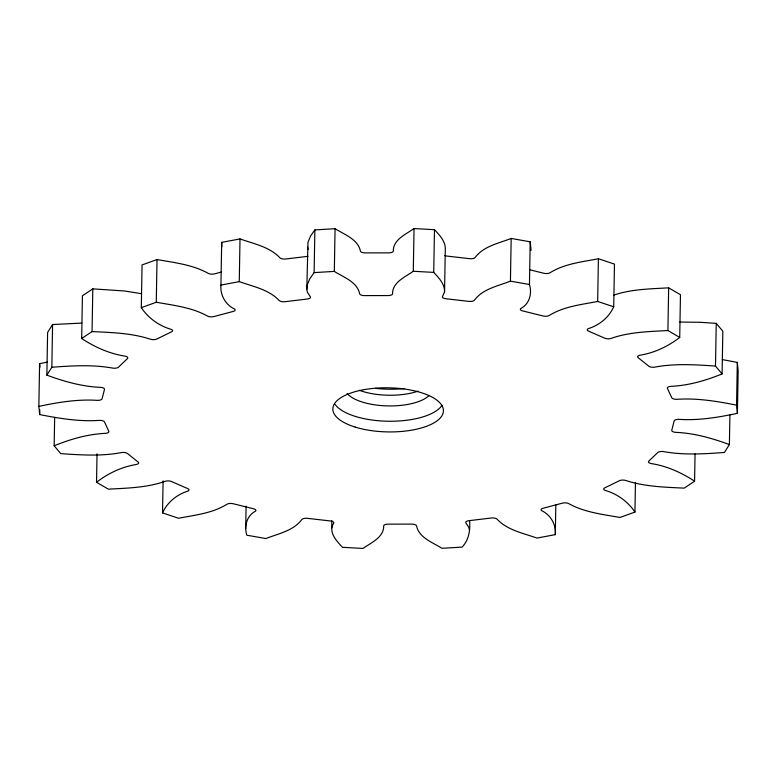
<?xml version="1.0" encoding="UTF-8"?>
<svg xmlns="http://www.w3.org/2000/svg" width="777" height="777" viewBox="0 0 777 777"><rect width="100%" height="100%" fill="white"/><g stroke="black" fill="none" stroke-linecap="round" stroke-linejoin="round"><path stroke-width="1.17" d="M469.619 520.765C470.367 530.186 468.9 539.976 462.13 547.095L441.938 548.3C432.74 542.433 418.949 537.849 416.54 525.815A4.575 1.826 1 0 0 411.548 524.106L388.335 524.145A4.575 1.826 1 0 0 383.692 525.874C384.023 537.402 370.901 542.783 362.966 548.445L342.521 547.309C336.752 541.239 327.777 531.876 333.77 523.115A4.575 1.826 1 0 0 330.138 520.93L307.595 518.356A4.575 1.826 1 0 0 301.874 519.473C293.483 530.856 278.273 533.663 265.831 538.558L246.804 535.188C244.017 526.35 246.707 515.675 255.41 511.237A4.575 1.826 1 0 0 253.428 508.75L233.382 503.778A4.575 1.826 1 0 0 227.049 504.195C212.587 513.296 195.017 515.054 178.603 518.249L162.529 512.907C167.308 502.379 176.787 494.502 187.801 491.142A4.575 1.826 1 0 0 187.626 488.568L171.707 481.585A4.575 1.826 1 0 0 165.268 481.264C147.047 487.733 127.438 488.111 108.353 489.16L96.533 482.284C108.168 473.29 121.834 466.802 136.412 464.471A4.575 1.826 1 0 0 138.073 462.004L127.554 453.583A4.575 1.826 1 0 0 121.542 452.554C101.505 456.4 80.973 455.001 60.761 453.642L54.167 445.784C70.503 439.17 87.714 434.11 105.429 433.362A4.575 1.826 1 0 0 108.77 431.216L104.526 422.037A4.575 1.826 1 0 0 99.407 420.386C79.332 421.775 59.324 418.463 39.695 414.578L38.85 406.381L39.598 363.665L47.348 362.111M39.695 414.578L39.782 409.838M38.85 406.381C58.042 402.311 77.651 399.048 97.339 400.359A4.575 1.826 1 0 0 102.108 398.688L104.468 389.51A4.575 1.826 1 0 0 100.67 387.364C82.148 386.625 64.151 381.507 46.863 375.136L47.611 332.42L52.574 324.543L81.818 323.086M46.863 375.136L51.836 367.259L52.574 324.543M54.167 445.784L54.662 417.317M51.836 367.259C72.096 365.753 92.686 364.432 112.811 368.123A4.575 1.826 1 0 0 118.619 367.074L127.389 358.624A4.575 1.826 1 0 0 125.214 356.167C109.557 353.758 94.823 347.193 81.672 338.5L82.42 295.794L92.803 288.869L124.573 290.986L141.404 293.696M81.672 338.5L92.055 331.585L92.803 288.869M96.533 482.284L97.028 453.807M92.055 331.585C111.684 332.527 131.76 333.042 150.583 339.267A4.575 1.826 1 0 0 156.954 338.927L171.426 331.896A4.575 1.826 1 0 0 171.066 329.312C158.994 325.816 148.29 318.114 141.307 307.653L142.055 264.938L157.012 259.537C174.398 262.665 192.686 264.646 208.353 273.417A4.575 1.826 1 0 0 214.773 273.815L221.474 272.028M141.307 307.653L156.274 302.253L157.012 259.537M162.529 512.907L163.092 480.876M156.274 302.253C173.65 305.371 191.938 307.352 207.605 316.132A4.575 1.826 1 0 0 214.025 316.521L233.032 311.48A4.575 1.826 1 0 0 234.499 308.984C225.437 304.769 220.066 294.959 220.94 285.072L221.688 242.366L240.006 238.927C253.758 243.803 269.629 246.804 279.992 257.877A4.575 1.826 1 0 0 285.946 258.974L307.945 256.323M469.454 530.254L468.91 527.564L465.879 522.882A4.575 1.826 1 0 1 469.055 520.677L491.054 518.026A4.575 1.826 1 0 1 497.008 519.123C507.371 530.196 523.242 533.197 536.994 538.072L555.312 534.634C556.186 524.757 550.815 514.937 541.754 510.722A4.575 1.826 1 0 1 543.22 508.236L562.227 503.185A4.575 1.826 1 0 1 568.647 503.583C584.314 512.354 602.602 514.335 619.988 517.463L634.945 512.062C627.962 501.602 617.259 493.89 605.186 490.394A4.575 1.826 1 0 1 604.827 487.82L619.298 480.778A4.575 1.826 1 0 1 625.67 480.439C644.502 486.674 664.568 487.189 684.197 488.131L694.58 481.206C681.429 472.513 666.705 465.947 651.039 463.548A4.575 1.826 1 0 1 648.873 461.082L657.643 452.632A4.575 1.826 1 0 1 663.451 451.583C683.566 455.283 704.156 453.953 724.426 452.457L729.389 444.58C712.101 438.199 694.104 433.08 675.582 432.342A4.575 1.826 1 0 1 671.794 430.205L674.145 421.017A4.575 1.826 1 0 1 678.913 419.347C698.601 420.668 718.22 417.395 737.402 413.335L736.557 405.128C716.928 401.243 696.92 397.931 676.845 399.32A4.575 1.826 1 0 1 671.736 397.669L667.482 388.5A4.575 1.826 1 0 1 670.833 386.344C688.548 385.596 705.749 380.545 722.086 373.922L715.491 366.064C695.289 364.704 674.747 363.306 654.72 367.152A4.575 1.826 1 0 1 648.698 366.122L638.179 357.711A4.575 1.826 1 0 1 639.84 355.244C654.428 352.913 668.084 346.425 679.72 337.432L667.909 330.546C648.814 331.594 629.205 331.973 610.994 338.442A4.575 1.826 1 0 1 604.555 338.121L588.626 331.148A4.575 1.826 1 0 1 588.461 328.564C599.465 325.204 608.954 317.337 613.723 306.798L597.659 301.457C581.235 304.662 563.675 306.42 549.213 315.52A4.575 1.826 1 0 1 542.87 315.938L522.824 310.955A4.575 1.826 1 0 1 520.843 308.469C529.545 304.04 532.235 293.366 529.458 284.518L510.431 281.148C497.979 286.043 482.77 288.859 474.378 300.233A4.575 1.826 1 0 1 468.657 301.35L446.115 298.776A4.575 1.826 1 0 1 442.482 296.591L444.551 291.899L445.299 249.184C445.609 241.288 439.491 235.052 434.479 229.691L414.034 228.555C406.099 234.217 392.977 239.598 393.308 251.126A4.575 1.826 1 0 1 388.665 252.855L365.452 252.894A4.575 1.826 1 0 1 360.46 251.185C358.051 239.151 344.26 234.567 335.062 228.7L314.87 229.905L310.489 236.13L307.983 242.278L306.798 289.462L307.342 292.142L310.382 296.833A4.575 1.826 1 0 1 307.197 299.028L285.198 301.68A4.575 1.826 1 0 1 279.244 300.582C268.881 289.51 253.011 286.509 239.267 281.633L240.006 238.927M245.697 528.651L246.095 506.109M306.798 289.462L307.236 284.994L309.741 278.846L314.122 272.61L314.87 229.905M444.551 291.899C444.862 284.003 438.743 277.768 433.731 272.397L413.296 271.27C405.351 276.933 392.23 282.304 392.56 293.832A4.575 1.826 1 0 1 387.917 295.561L364.704 295.6A4.575 1.826 1 0 1 359.712 293.891C357.303 281.857 343.521 277.272 334.324 271.406L335.062 228.7M331.701 527.816L331.828 520.697M413.296 271.27L414.034 228.555M433.731 272.397L434.479 229.691M510.431 281.148L511.169 238.442L530.196 241.812L531.079 250.427M529.458 284.518L530.196 241.812M555.312 534.634L555.827 504.972M597.659 301.457L598.397 258.751C581.983 261.946 564.413 263.704 549.951 272.805A4.575 1.826 1 0 1 543.618 273.222L530.254 269.901M613.723 306.798L614.471 264.093L598.397 258.751M634.945 512.062L635.46 482.4M667.909 330.546L668.647 287.84C650.291 288.898 631.41 289.151 613.811 295.085M679.72 337.432L680.467 294.716L668.647 287.84M694.58 481.206L695.056 453.923M715.491 366.064L716.239 323.358L699.99 322.29L679.817 322.067M722.086 373.922L722.833 331.216L716.239 323.358M729.389 444.58L729.914 414.918M736.557 405.128L737.305 362.422L722.299 359.576M737.402 413.335L738.15 370.619L737.305 362.422M511.169 238.442C498.727 243.337 483.517 246.144 475.126 257.527A4.575 1.826 1 0 1 469.405 258.644L446.862 256.07A4.575 1.826 1 0 1 444.735 255.633M220.94 285.072L239.267 281.633M314.122 272.61L334.324 271.406M307.546 246.746L308.09 249.436M39.598 363.665L39.957 367.181M221.688 242.366L221.853 246.727M404.118 388.578A55.313 22.057 1 0 1 375.495 388.354M418.045 391.142A43.667 17.415 1 0 1 359.401 390.307M429.127 395.483A43.667 17.415 1 0 1 387.354 405.895A43.667 17.415 1 0 1 347.096 393.415M441.977 405.303A55.313 22.057 1 0 1 389.277 421.251A55.313 22.057 1 0 1 335.149 404.477M355.235 427.107A55.313 22.057 1 0 0 443.075 413.16A55.313 22.057 1 0 0 366.074 389.306A55.313 22.057 1 0 0 355.235 427.107"/></g></svg>
